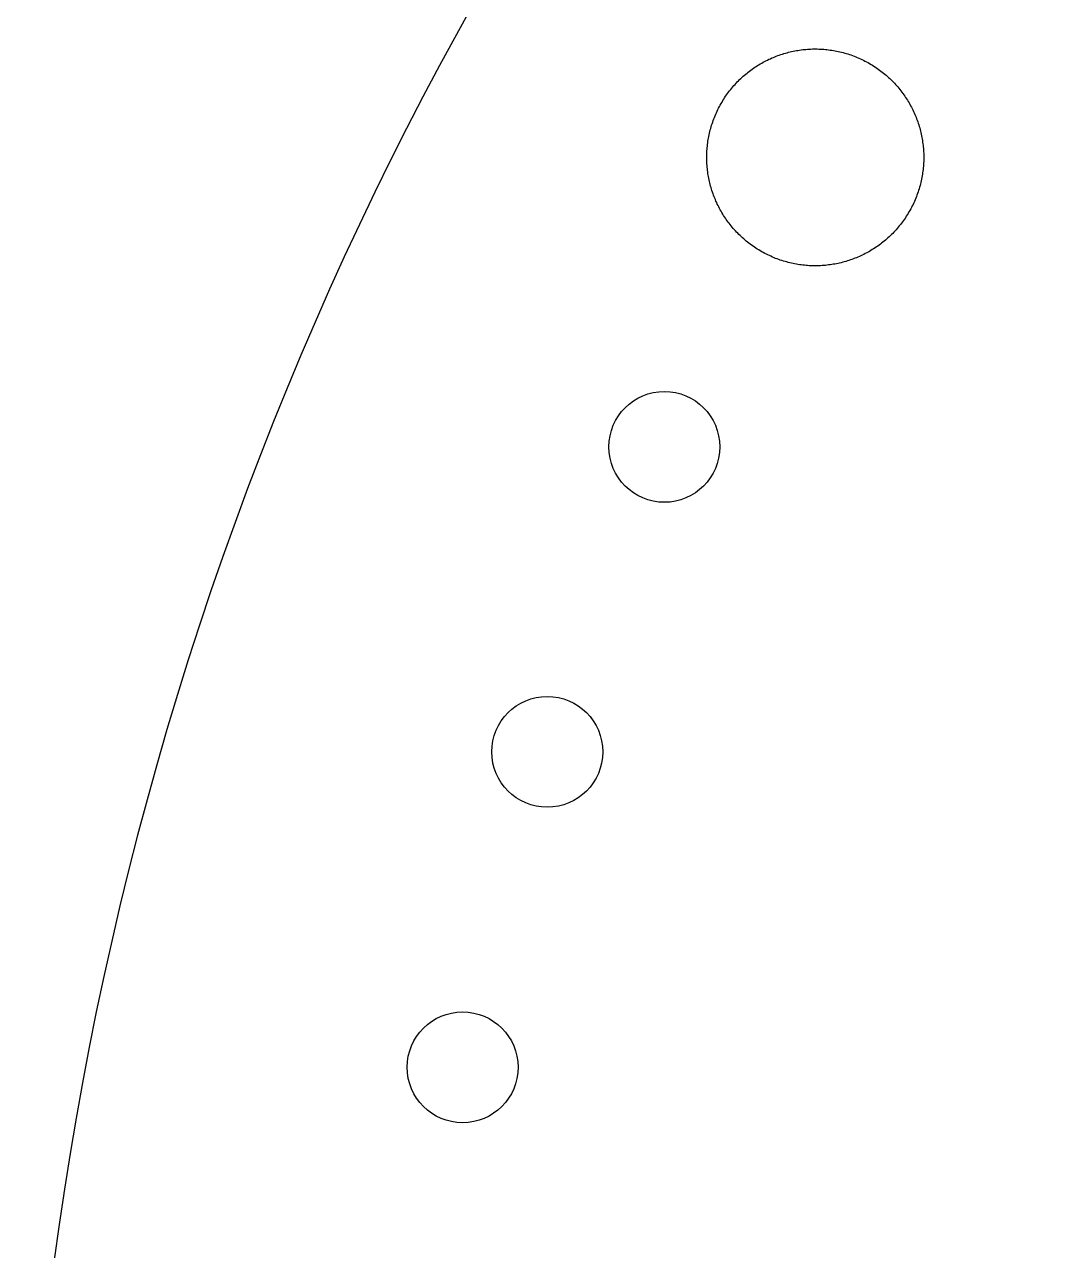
# Model space of a CAD drawing. Extents: x 0.2 to 12, y 0.1 to 9.6.
# Drawn here: x 4.174 to 5.323, y 4.891 to 6.274 of the extents above; entities that cross this region are included whole.
import ezdxf

# ---------------------------------------------------------------- set-up
doc = ezdxf.new("R2010")
doc.units = 0
doc.layers.get('0').update_dxf_attribs({"color": 3, "linetype": 'CONTINUOUS'})

msp = doc.modelspace()

# ---------------------------------------------------------------- linework, layer by layer
msp.add_lwpolyline([(10.1758, 1.0143, 3.52937), (6.0454, 1.0143, -0.260301)], format="xyb")
msp.add_polyline3d([(5.1262, 6.2304, 0), (5.1279, 6.2294, 0), (5.1295, 6.2284, 0), (5.1312, 6.2274, 0), (5.1328, 6.2263, 0), (5.1344, 6.2252, 0), (5.1359, 6.2241, 0), (5.1375, 6.223, 0), (5.139, 6.2219, 0), (5.1405, 6.2207, 0), (5.142, 6.2195, 0), (5.1435, 6.2183, 0), (5.1449, 6.2171, 0), (5.1463, 6.2159, 0), (5.1477, 6.2146, 0), (5.1491, 6.2133, 0), (5.1505, 6.2121, 0), (5.1518, 6.2107, 0), (5.1531, 6.2094, 0), (5.1544, 6.2081, 0), (5.1556, 6.2067, 0), (5.1569, 6.2053, 0), (5.1581, 6.2039, 0), (5.1593, 6.2025, 0), (5.1604, 6.2011, 0), (5.1616, 6.1996, 0), (5.1627, 6.1982, 0), (5.1638, 6.1967, 0), (5.1648, 6.1952, 0), (5.1659, 6.1937, 0), (5.1669, 6.1922, 0), (5.1679, 6.1907, 0), (5.1689, 6.1891, 0), (5.1698, 6.1876, 0), (5.1708, 6.186, 0), (5.1717, 6.1844, 0), (5.1725, 6.1828, 0), (5.1734, 6.1812, 0), (5.1742, 6.1796, 0), (5.175, 6.178, 0), (5.1758, 6.1763, 0), (5.1766, 6.1747, 0), (5.1773, 6.173, 0), (5.178, 6.1713, 0), (5.1787, 6.1697, 0), (5.1793, 6.168, 0), (5.18, 6.1663, 0), (5.1806, 6.1646, 0), (5.1812, 6.1629, 0), (5.1817, 6.1611, 0), (5.1822, 6.1594, 0), (5.1828, 6.1577, 0), (5.1832, 6.1559, 0), (5.1837, 6.1542, 0), (5.1841, 6.1524, 0), (5.1845, 6.1506, 0), (5.1849, 6.1489, 0), (5.1852, 6.1471, 0), (5.1856, 6.1453, 0), (5.1859, 6.1435, 0), (5.1861, 6.1417, 0), (5.1864, 6.1399, 0), (5.1866, 6.1381, 0), (5.1868, 6.1363, 0), (5.1869, 6.1345, 0), (5.1871, 6.1327, 0), (5.1872, 6.1309, 0), (5.1873, 6.1291, 0), (5.1873, 6.1273, 0), (5.1874, 6.1254, 0), (5.1874, 6.1236, 0), (5.1873, 6.1218, 0), (5.1873, 6.12, 0), (5.1872, 6.1181, 0), (5.1871, 6.1163, 0), (5.187, 6.1145, 0), (5.1868, 6.1127, 0), (5.1866, 6.1108, 0), (5.1864, 6.109, 0), (5.1861, 6.1072, 0), (5.1859, 6.1054, 0), (5.1856, 6.1036, 0), (5.1852, 6.1017, 0), (5.1849, 6.0999, 0), (5.1845, 6.0981, 0), (5.1841, 6.0963, 0), (5.1836, 6.0945, 0), (5.1832, 6.0927, 0), (5.1827, 6.0909, 0), (5.1821, 6.0891, 0), (5.1816, 6.0873, 0), (5.181, 6.0855, 0), (5.1804, 6.0838, 0), (5.1797, 6.082, 0), (5.1791, 6.0802, 0), (5.1784, 6.0784, 0), (5.1776, 6.0767, 0), (5.1769, 6.0749, 0), (5.1761, 6.0732, 0), (5.1753, 6.0715, 0), (5.1744, 6.0697, 0), (5.1735, 6.068, 0), (5.1726, 6.0663, 0), (5.1717, 6.0646, 0), (5.1707, 6.0629, 0), (5.1697, 6.0612, 0), (5.1687, 6.0596, 0), (5.1677, 6.058, 0), (5.1666, 6.0563, 0), (5.1655, 6.0548, 0), (5.1644, 6.0532, 0), (5.1633, 6.0516, 0), (5.1621, 6.0501, 0), (5.161, 6.0486, 0), (5.1598, 6.0471, 0), (5.1586, 6.0457, 0), (5.1574, 6.0442, 0), (5.1561, 6.0428, 0), (5.1549, 6.0414, 0), (5.1536, 6.0401, 0), (5.1523, 6.0387, 0), (5.151, 6.0374, 0), (5.1496, 6.0361, 0), (5.1483, 6.0348, 0), (5.1469, 6.0336, 0), (5.1455, 6.0324, 0), (5.1441, 6.0312, 0), (5.1427, 6.03, 0), (5.1413, 6.0288, 0), (5.1398, 6.0277, 0), (5.1384, 6.0266, 0), (5.1369, 6.0255, 0), (5.1354, 6.0244, 0), (5.1339, 6.0234, 0), (5.1324, 6.0224, 0), (5.1308, 6.0214, 0), (5.1293, 6.0204, 0), (5.1277, 6.0194, 0), (5.1262, 6.0185, 0), (5.1246, 6.0176, 0), (5.123, 6.0168, 0), (5.1214, 6.0159, 0), (5.1197, 6.0151, 0), (5.1181, 6.0143, 0), (5.1165, 6.0135, 0), (5.1148, 6.0128, 0), (5.1132, 6.012, 0), (5.1115, 6.0113, 0), (5.1098, 6.0107, 0), (5.1081, 6.01, 0), (5.1064, 6.0094, 0), (5.1047, 6.0088, 0), (5.103, 6.0082, 0), (5.1013, 6.0077, 0), (5.0995, 6.0071, 0), (5.0978, 6.0067, 0), (5.096, 6.0062, 0), (5.0943, 6.0057, 0), (5.0925, 6.0053, 0), (5.0908, 6.0049, 0), (5.089, 6.0045, 0), (5.0872, 6.0042, 0), (5.0854, 6.0039, 0), (5.0836, 6.0036, 0), (5.0818, 6.0033, 0), (5.08, 6.0031, 0), (5.0782, 6.0029, 0), (5.0764, 6.0027, 0), (5.0746, 6.0025, 0), (5.0728, 6.0024, 0), (5.071, 6.0023, 0), (5.0692, 6.0022, 0), (5.0674, 6.0022, 0), (5.0655, 6.0022, 0), (5.0637, 6.0022, 0), (5.0619, 6.0022, 0), (5.0601, 6.0023, 0), (5.0582, 6.0023, 0), (5.0564, 6.0025, 0), (5.0546, 6.0026, 0), (5.0528, 6.0028, 0), (5.0509, 6.003, 0), (5.0491, 6.0032, 0), (5.0473, 6.0034, 0), (5.0455, 6.0037, 0), (5.0437, 6.004, 0), (5.0418, 6.0044, 0), (5.04, 6.0047, 0), (5.0382, 6.0051, 0), (5.0364, 6.0055, 0), (5.0346, 6.006, 0), (5.0328, 6.0065, 0), (5.031, 6.007, 0), (5.0292, 6.0075, 0), (5.0274, 6.0081, 0), (5.0256, 6.0087, 0), (5.0239, 6.0093, 0), (5.0221, 6.01, 0), (5.0203, 6.0106, 0), (5.0186, 6.0113, 0), (5.0168, 6.0121, 0), (5.0151, 6.0129, 0), (5.0133, 6.0137, 0), (5.0116, 6.0145, 0), (5.0099, 6.0153, 0), (5.0081, 6.0162, 0), (5.0064, 6.0171, 0), (5.0047, 6.0181, 0), (5.003, 6.0191, 0), (5.0014, 6.0201, 0), (4.9997, 6.0211, 0), (4.9981, 6.0221, 0), (4.9965, 6.0232, 0), (4.9949, 6.0243, 0), (4.9933, 6.0254, 0), (4.9918, 6.0265, 0), (4.9903, 6.0277, 0), (4.9888, 6.0288, 0), (4.9873, 6.03, 0), (4.9859, 6.0312, 0), (4.9844, 6.0325, 0), (4.983, 6.0337, 0), (4.9817, 6.035, 0), (4.9803, 6.0363, 0), (4.979, 6.0376, 0), (4.9776, 6.0389, 0), (4.9763, 6.0402, 0), (4.9751, 6.0416, 0), (4.9738, 6.043, 0), (4.9726, 6.0443, 0), (4.9714, 6.0457, 0), (4.9702, 6.0472, 0), (4.9691, 6.0486, 0), (4.968, 6.0501, 0), (4.9668, 6.0515, 0), (4.9658, 6.053, 0), (4.9647, 6.0545, 0), (4.9637, 6.056, 0), (4.9627, 6.0575, 0), (4.9617, 6.0591, 0), (4.9607, 6.0606, 0), (4.9598, 6.0622, 0), (4.9589, 6.0638, 0), (4.958, 6.0654, 0), (4.9571, 6.067, 0), (4.9563, 6.0686, 0), (4.9554, 6.0702, 0), (4.9546, 6.0718, 0), (4.9539, 6.0735, 0), (4.9531, 6.0751, 0), (4.9524, 6.0768, 0), (4.9517, 6.0785, 0), (4.9511, 6.0801, 0), (4.9504, 6.0818, 0), (4.9498, 6.0835, 0), (4.9492, 6.0853, 0), (4.9486, 6.087, 0), (4.9481, 6.0887, 0), (4.9476, 6.0904, 0), (4.9471, 6.0922, 0), (4.9466, 6.0939, 0), (4.9462, 6.0957, 0), (4.9458, 6.0974, 0), (4.9454, 6.0992, 0), (4.945, 6.101, 0), (4.9447, 6.1028, 0), (4.9444, 6.1046, 0), (4.9441, 6.1063, 0), (4.9438, 6.1081, 0), (4.9436, 6.1099, 0), (4.9434, 6.1117, 0), (4.9432, 6.1135, 0), (4.9431, 6.1154, 0), (4.9429, 6.1172, 0), (4.9428, 6.119, 0), (4.9428, 6.1208, 0), (4.9427, 6.1226, 0), (4.9427, 6.1244, 0), (4.9427, 6.1263, 0), (4.9428, 6.1281, 0), (4.9428, 6.1299, 0), (4.9429, 6.1317, 0), (4.943, 6.1336, 0), (4.9432, 6.1354, 0), (4.9434, 6.1372, 0), (4.9436, 6.139, 0), (4.9438, 6.1409, 0), (4.9441, 6.1427, 0), (4.9444, 6.1445, 0), (4.9447, 6.1463, 0), (4.945, 6.1481, 0), (4.9454, 6.1499, 0), (4.9458, 6.1518, 0), (4.9462, 6.1536, 0), (4.9467, 6.1554, 0), (4.9472, 6.1572, 0), (4.9477, 6.159, 0), (4.9482, 6.1608, 0), (4.9488, 6.1625, 0), (4.9494, 6.1643, 0), (4.95, 6.1661, 0), (4.9507, 6.1679, 0), (4.9514, 6.1696, 0), (4.9521, 6.1714, 0), (4.9528, 6.1732, 0), (4.9536, 6.1749, 0), (4.9544, 6.1766, 0), (4.9552, 6.1784, 0), (4.9561, 6.1801, 0), (4.957, 6.1818, 0), (4.9579, 6.1835, 0), (4.9589, 6.1852, 0), (4.9599, 6.1869, 0), (4.9609, 6.1886, 0), (4.9619, 6.1902, 0), (4.9629, 6.1918, 0), (4.964, 6.1934, 0), (4.9651, 6.195, 0), (4.9662, 6.1966, 0), (4.9674, 6.1981, 0), (4.9685, 6.1996, 0), (4.9697, 6.2011, 0), (4.9709, 6.2026, 0), (4.9721, 6.204, 0), (4.9733, 6.2054, 0), (4.9746, 6.2068, 0), (4.9758, 6.2082, 0), (4.9771, 6.2096, 0), (4.9784, 6.2109, 0), (4.9798, 6.2122, 0), (4.9811, 6.2135, 0), (4.9825, 6.2148, 0), (4.9838, 6.216, 0), (4.9852, 6.2172, 0), (4.9866, 6.2184, 0), (4.9881, 6.2196, 0), (4.9895, 6.2207, 0), (4.991, 6.2218, 0), (4.9924, 6.2229, 0), (4.9939, 6.224, 0), (4.9954, 6.2251, 0), (4.9969, 6.2261, 0), (4.9985, 6.2271, 0), (5, 6.2281, 0), (5.0016, 6.229, 0), (5.0031, 6.23, 0), (5.0047, 6.2309, 0), (5.0063, 6.2318, 0), (5.0079, 6.2326, 0), (5.0095, 6.2335, 0), (5.0111, 6.2343, 0), (5.0128, 6.2351, 0), (5.0144, 6.2358, 0), (5.0161, 6.2366, 0), (5.0178, 6.2373, 0), (5.0194, 6.238, 0), (5.0211, 6.2386, 0), (5.0228, 6.2393, 0), (5.0245, 6.2399, 0), (5.0262, 6.2405, 0), (5.028, 6.241, 0), (5.0297, 6.2416, 0), (5.0314, 6.2421, 0), (5.0332, 6.2426, 0), (5.0349, 6.243, 0), (5.0367, 6.2434, 0), (5.0384, 6.2439, 0), (5.0402, 6.2442, 0), (5.042, 6.2446, 0), (5.0438, 6.2449, 0), (5.0455, 6.2452, 0), (5.0473, 6.2455, 0), (5.0491, 6.2457, 0), (5.0509, 6.246, 0), (5.0527, 6.2462, 0), (5.0545, 6.2463, 0), (5.0564, 6.2465, 0), (5.0582, 6.2466, 0), (5.06, 6.2467, 0), (5.0618, 6.2468, 0), (5.0636, 6.2468, 0), (5.0654, 6.2468, 0), (5.0673, 6.2468, 0), (5.0691, 6.2467, 0), (5.0709, 6.2467, 0), (5.0727, 6.2466, 0), (5.0746, 6.2464, 0), (5.0764, 6.2463, 0), (5.0782, 6.2461, 0), (5.08, 6.2459, 0), (5.0819, 6.2456, 0), (5.0837, 6.2454, 0), (5.0855, 6.2451, 0), (5.0873, 6.2448, 0), (5.0891, 6.2444, 0), (5.091, 6.244, 0), (5.0928, 6.2436, 0), (5.0946, 6.2432, 0), (5.0964, 6.2427, 0), (5.0982, 6.2422, 0), (5.1, 6.2417, 0), (5.1018, 6.2412, 0), (5.1035, 6.2406, 0), (5.1053, 6.24, 0), (5.1071, 6.2393, 0), (5.1089, 6.2387, 0), (5.1106, 6.238, 0), (5.1124, 6.2373, 0), (5.1141, 6.2365, 0), (5.1159, 6.2357, 0), (5.1176, 6.2349, 0), (5.1194, 6.2341, 0), (5.1211, 6.2332, 0), (5.1228, 6.2323, 0), (5.1245, 6.2314, 0), (5.1262, 6.2304, 0)])
for centre in [(4.8949, 5.7979), (4.7629, 5.4539), (4.6675, 5.098)]:
    msp.add_circle(centre, 0.0625)

doc.saveas('drawing.dxf')
